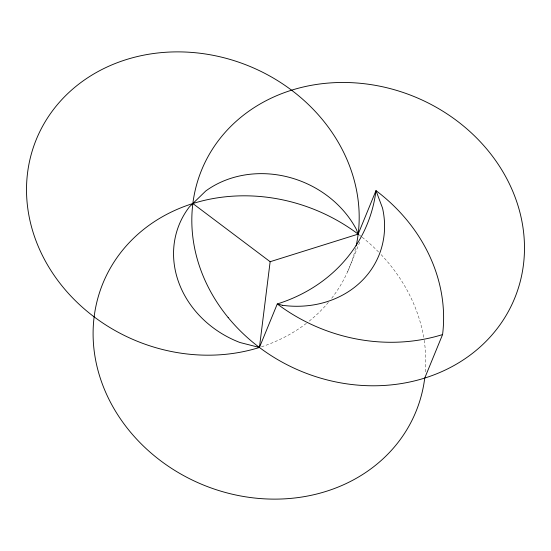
<?xml version="1.0" encoding="UTF-8"?>
<svg xmlns="http://www.w3.org/2000/svg" width="551" height="551" viewBox="0 0 551 551"><rect width="100%" height="100%" fill="white"/><g stroke="black" fill="none" stroke-linecap="round" stroke-linejoin="round"><path stroke-width="0.41" stroke-dasharray="2.75 2.07" d="M347.715 271.526L360.044 241.476M355.588 248.308A169.15 148.515 22.3 0 1 331.055 299.069M328.382 302.368A169.15 148.515 22.3 0 1 307.079 322.817M306.397 323.341A169.15 148.515 22.3 0 1 261.078 346.944M358.832 234.643A169.15 148.515 22.3 0 1 361.525 236.73M362.193 237.261A169.15 148.515 22.3 0 1 378.737 252.151M381.099 254.603A169.15 148.515 22.3 0 1 423.905 338.576M424.174 340.284A169.15 148.515 22.3 0 1 425.269 373.013"/><path stroke-width="0.83" d="M270.142 261.711L259.431 347.467L239.981 342.515A98.223 86.238 22.3 0 1 189.317 206.969L205.764 190.977A98.223 86.238 22.3 0 1 356.359 229.34L358.15 234.127L270.142 261.711L192.85 203.533M442.577 334.56L424.731 378.062A169.15 148.515 22.3 0 1 212.459 488.441A169.15 148.515 22.3 0 1 110.448 267.917A169.15 148.515 22.3 0 1 358.15 234.127L375.989 190.625A169.15 148.515 22.3 0 1 442.577 334.56A169.15 148.515 22.3 0 1 277.277 303.966L259.431 347.467A169.15 148.515 22.3 0 1 30.195 221.605A169.15 148.515 22.3 0 1 191.218 52.379A169.15 148.515 22.3 0 1 356.16 245.815M282.601 305.323L277.277 303.966A169.15 148.515 22.3 0 0 375.989 190.625L382.539 208.133A98.223 86.238 22.3 0 1 282.601 305.323M228.148 317.528A169.15 148.515 22.3 0 0 513.015 302.127A169.15 148.515 22.3 0 0 333.286 82.733A169.15 148.515 22.3 0 0 228.148 317.528"/></g></svg>
